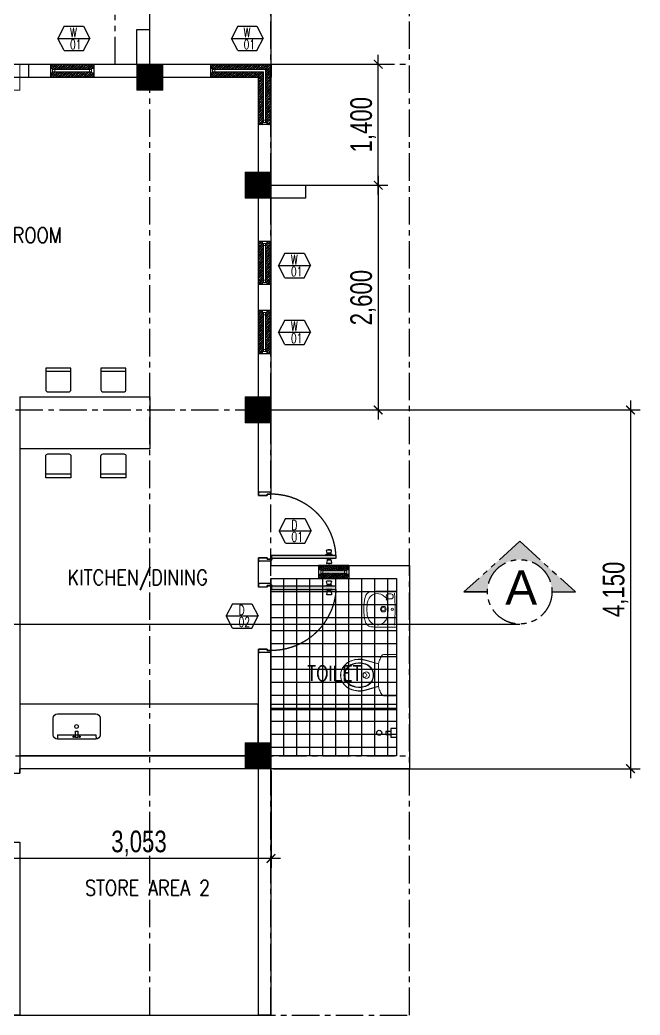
# Model space of a CAD drawing. Header units: millimetres. Extents: x -248340 to 456025, y 261499 to 1049645.
# Drawn here: x -101214 to -94043, y 373813 to 385326 of the extents above; entities that cross this region are included whole.
import ezdxf
from ezdxf.enums import TextEntityAlignment as Align

# ---------------------------------------------------------------- set-up
doc = ezdxf.new("R2010")
doc.units = ezdxf.units.MM
doc.header["$LTSCALE"] = 8
doc.header["$MEASUREMENT"] = 0
doc.header["$PDMODE"] = 3
doc.header["$PDSIZE"] = 0.3125
for name, pattern in [('CENTER', [50.8, 31.75, -6.35, 6.35, -6.35]), ('CONTINOUS', [0]), ('DASHED2', [0.375, 0.25, -0.125]), ('HIDDEN', [9.525, 6.35, -3.175]), ('PHANTOM', [63.5, 31.75, -6.35, 6.35, -6.35, 6.35, -6.35])]:
    doc.linetypes.add(name, pattern=pattern)
doc.layers.get('0').update_dxf_attribs({"linetype": 'CONTINUOUS'})
doc.layers.get('DEFPOINTS').update_dxf_attribs({"color": 8, "linetype": 'CONTINUOUS'})
for name, color, linetype, lineweight in [('01', 1, 'CONTINUOUS', 0), ('A-ANNO-DIMS', 211, 'CONTINUOUS', 9), ('A-GLAZ', 151, 'CONTINUOUS', 18), ('ARTEFACTOS SANITARIOS', 1, 'CONTINUOUS', 0), ('DIM', 2, 'CONTINUOUS', 25)]:
    doc.layers.add(name, color=color, linetype=linetype, lineweight=lineweight)
for name, color, linetype in [('ar_column', 7, 'CONTINUOUS'), ('ar_furniture', 6, 'CONTINOUS'), ('ar_grid', 10, 'CENTER'), ('ar_wall', 7, 'CONTINOUS'), ('ar_xsection', 5, 'CONTINOUS'), ('TEXT', 2, 'CONTINUOUS')]:
    doc.layers.add(name, color=color, linetype=linetype)
doc.styles.add('EN-SCL-DIM', font='swisscl.ttf')
doc.styles.add('PDF Arial', font='arial.ttf')
doc.styles.add('ROMANS', font='ROMANS', dxfattribs={"width": 0.8, "bigfont": 'BIGFONT'})
doc.styles.get("Standard").update_dxf_attribs({"font": 'txt.shx', "width": 0.7, "bigfont": 'extfont.shx'})
doc.dimstyles.new('SC50', dxfattribs={"dimscale": 0.5, "dimtxt": 250, "dimasz": 200, "dimexe": 220, "dimexo": 50, "dimgap": 50, "dimtad": 1, "dimdec": 0, "dimrnd": 1, "dimzin": 0, "dimdsep": 46, "dimlunit": 6, "dimtxsty": 'EN-SCL-DIM', "dimblk": 'ARCHTICK', "dimcen": 100, "dimdle": 220, "dimclrd": 1, "dimclre": 1, "dimclrt": 3, "dimadec": 0, "dimazin": 0, "dimtfac": 1, "dimtdec": 0, "dimtofl": 0, "dimtmove": 0, "dimatfit": 3, "dimldrblk": 'OPEN90', "dimfxl": 1, "dimtolj": 1, "dimtzin": 0, "dimarcsym": 1})
pattern_1 = [(45, (-155237.038, 734797.874), (-17.6776695, 17.6776695), []), (45, (-155219.36, 734797.874), (-17.6776695, 17.6776695), [12.5, -6.25])]

# ---------------------------------------------------------------- blocks, each defined once
blk = doc.blocks.new('column')
at = {"layer": 'A-ANNO-DIMS', "ltscale": 1.25}
h = blk.add_hatch(dxfattribs=at)
h.set_pattern_fill('ANSI32', color=5, scale=50)
h.paths.add_polyline_path([(50520, -350284), (50820, -350284), (50820, -349984), (50520, -349984)])
at = {"layer": 'A-ANNO-DIMS', "color": 0, "ltscale": 1.25}
blk.add_lwpolyline([(50520, -350284), (50820, -350284), (50820, -349984), (50520, -349984)], close=True, dxfattribs=at)
blk = doc.blocks.new('Pta 0.7 Der .15 Abierta')
blk.add_hatch(color=9).paths.add_polyline_path([(-0.064, 0.017), (-0.064, 0.712), (-0.029, 0.712), (-0.029, 0.017)])
h = blk.add_hatch(color=256)
h.paths.add_polyline_path([(0, -0.111), (0, -0.122), (-0.036, -0.122), (-0.036, -0.029), (-0.021, -0.029), (-0.021, 0.011), (0, 0.011), (0, 0), (0.001, 0), (0.001, 0.012), (-0.022, 0.012), (-0.022, -0.028), (-0.037, -0.028), (-0.037, -0.123), (0.001, -0.123), (0.001, -0.111)])
h.paths.add_polyline_path([(-0.744, -0.111), (-0.744, -0.122), (-0.708, -0.122), (-0.708, -0.029), (-0.723, -0.029), (-0.723, 0.011), (-0.744, 0.011), (-0.744, 0), (-0.745, 0), (-0.745, 0.012), (-0.722, 0.012), (-0.722, -0.028), (-0.707, -0.028), (-0.707, -0.123), (-0.745, -0.123), (-0.745, -0.111)])
for p, q in [((-0.122, 0.649), (-0.122, 0.628)), ((-0.12, 0.649), (-0.122, 0.649)), ((-0.12, 0.662), (-0.12, 0.615)), ((-0.087, 0.661), (-0.116, 0.665)), ((-0.085, 0.658), (-0.085, 0.619)), ((-0.074, 0.647), (-0.085, 0.647)), ((-0.074, 0.629), (-0.074, 0.648)), ((-0.064, 0.672), (-0.07, 0.672)), ((-0.07, 0.672), (-0.07, 0.604)), ((-0.064, 0.672), (-0.064, 0.604)), ((-0.029, 0.672), (-0.024, 0.672)), ((-0.029, 0.672), (-0.029, 0.604)), ((-0.024, 0.672), (-0.024, 0.604)), ((-0.019, 0.629), (-0.019, 0.648)), ((-0.019, 0.647), (-0.009, 0.647)), ((-0.009, 0.658), (-0.009, 0.619)), ((-0.006, 0.661), (0.023, 0.665)), ((0.026, 0.662), (0.026, 0.615)), ((0.026, 0.649), (0.028, 0.649)), ((0.028, 0.649), (0.028, 0.628)), ((-0.12, 0.628), (-0.122, 0.628)), ((-0.087, 0.616), (-0.116, 0.612)), ((-0.074, 0.63), (-0.085, 0.63)), ((-0.064, 0.604), (-0.07, 0.604)), ((-0.029, 0.604), (-0.024, 0.604)), ((-0.019, 0.63), (-0.009, 0.63)), ((-0.006, 0.616), (0.023, 0.612)), ((0.026, 0.628), (0.028, 0.628))]:
    blk.add_line(p, q)
for points in [[(-0.064, 0.017), (-0.064, 0.712), (-0.029, 0.712), (-0.029, 0.017)], [(-0.744, -0.111), (-0.744, -0.122), (-0.708, -0.122), (-0.708, -0.029), (-0.723, -0.029), (-0.723, 0.011), (-0.744, 0.011), (-0.744, 0), (-0.745, 0), (-0.745, 0.012), (-0.722, 0.012), (-0.722, -0.028), (-0.707, -0.028), (-0.707, -0.123), (-0.745, -0.123), (-0.745, -0.111)], [(0, -0.111), (0, -0.122), (-0.036, -0.122), (-0.036, -0.029), (-0.021, -0.029), (-0.021, 0.011), (0, 0.011), (0, 0), (0.001, 0), (0.001, 0.012), (-0.022, 0.012), (-0.022, -0.028), (-0.037, -0.028), (-0.037, -0.123), (0.001, -0.123), (0.001, -0.111)]]:
    blk.add_lwpolyline(points, close=True)
for points in [[(-0.025, 0.016, 0.414214), (-0.026, 0.017), (-0.056, 0.017), (-0.056, 0.016), (-0.026, 0.016, 12.92773), (-0.026, 0.018), (-0.025, 0.017, -13.063763), (-0.025, 0.016)], [(-0.023, 0.014, -0.414214), (-0.022, 0.013), (-0.022, -0.017), (-0.023, -0.017), (-0.023, 0.013, -12.92773), (-0.022, 0.013), (-0.022, 0.014, 13.063763), (-0.023, 0.014)]]:
    blk.add_lwpolyline(points, format="xyb", close=True)
at = {"color": 8, "linetype": 'HIDDEN'}
blk.add_arc((-0.022, 0.014), 0.7, 93.4999, 180.1273, dxfattribs=at)
for centre, radius, start, end in [((-0.117, 0.662), 0.003, 82.0235, 180), ((-0.088, 0.658), 0.003, 0, 82.0235), ((-0.074, 0.652), 0.00392, 264.8527, 9.8194), ((-0.02, 0.652), 0.00392, 170.1806, 275.1473), ((-0.006, 0.658), 0.003, 97.9765, 180), ((0.023, 0.662), 0.003, 0, 97.9765), ((-0.117, 0.615), 0.003, 180, 277.9765), ((-0.088, 0.619), 0.003, 277.9765, 0), ((-0.074, 0.625), 0.00392, 350.1806, 95.1473), ((-0.02, 0.625), 0.00392, 84.8527, 189.8194), ((-0.006, 0.619), 0.003, 180, 262.0235), ((0.023, 0.615), 0.003, 262.0235, 0)]:
    blk.add_arc(centre, radius, start, end)
blk = doc.blocks.new('wind')
at = {"layer": 'A-GLAZ'}
for p, q in [((54025, -350529), (54025, -350629)), ((54525, -350629), (54525, -350529)), ((54525, -350529), (54525, -350629)), ((54050, -350554), (54025, -350554)), ((54050, -350604), (54025, -350604)), ((54050, -350554), (54050, -350604)), ((54050, -350561), (54052, -350561)), ((54050, -350567), (54500, -350567)), ((54050, -350592), (54500, -350592)), ((54050, -350597), (54052, -350597)), ((54052, -350561), (54052, -350564)), ((54052, -350564), (54055, -350564)), ((54052, -350597), (54052, -350594)), ((54052, -350594), (54055, -350594)), ((54055, -350564), (54055, -350567)), ((54055, -350594), (54055, -350592)), ((54497, -350564), (54494, -350564)), ((54494, -350564), (54494, -350567)), ((54494, -350594), (54494, -350592)), ((54497, -350594), (54494, -350594)), ((54500, -350561), (54497, -350561)), ((54497, -350561), (54497, -350564)), ((54497, -350597), (54497, -350594)), ((54500, -350597), (54497, -350597)), ((54500, -350554), (54500, -350604)), ((54500, -350554), (54525, -350554)), ((54500, -350604), (54525, -350604))]:
    blk.add_line(p, q, dxfattribs=at)
at = {"layer": 'A-GLAZ', "linetype": 'DASHED2'}
for p, q in [((54075, -350567), (54075, -350592)), ((54475, -350567), (54475, -350592))]:
    blk.add_line(p, q, dxfattribs=at)
blk = doc.blocks.new('win2')
at = {"layer": 'A-GLAZ'}
for p, q in [((56227, -350009), (56227, -350109)), ((56252, -350034), (56227, -350034)), ((56252, -350084), (56227, -350084)), ((56252, -350034), (56252, -350084)), ((56252, -350041), (56254, -350041)), ((56252, -350047), (56864, -350047)), ((56252, -350072), (56839, -350072)), ((56252, -350077), (56254, -350077)), ((56254, -350041), (56254, -350044)), ((56254, -350044), (56257, -350044)), ((56254, -350077), (56254, -350074)), ((56254, -350074), (56257, -350074)), ((56257, -350044), (56257, -350047)), ((56257, -350074), (56257, -350072)), ((56839, -350659), (56839, -350072)), ((56864, -350659), (56864, -350047)), ((56877, -350659), (56827, -350659)), ((56827, -350659), (56827, -350684)), ((56834, -350659), (56834, -350657)), ((56834, -350657), (56837, -350657)), ((56837, -350657), (56837, -350654)), ((56837, -350654), (56839, -350654)), ((56867, -350654), (56864, -350654)), ((56867, -350657), (56867, -350654)), ((56870, -350657), (56867, -350657)), ((56870, -350659), (56870, -350657)), ((56877, -350659), (56877, -350684)), ((56902, -350684), (56802, -350684))]:
    blk.add_line(p, q, dxfattribs=at)
at = {"layer": 'A-GLAZ', "linetype": 'DASHED2'}
for p, q in [((56277, -350047), (56277, -350072)), ((56864, -350634), (56839, -350634))]:
    blk.add_line(p, q, dxfattribs=at)
at = {"layer": 'ar_wall', "ltscale": 1.25}
for p, q in [((56227, -349984), (56227, -350134)), ((56927, -349984), (56927, -350134)), ((56927, -350684), (56777, -350684))]:
    blk.add_line(p, q, dxfattribs=at)
blk = doc.blocks.new('231231')
at = {"layer": 'ar_wall', "ltscale": 1.25, "true_color": 0x939598}
h = blk.add_hatch(dxfattribs=at)
h.set_pattern_fill('ANSI33', color=252, scale=75)
h.paths.add_polyline_path([(57096, -385360), (57093, -385360), (57093, -385357), (57090, -385357), (57090, -385355), (57083, -385355), (57083, -385330), (57058, -385330), (57033, -385330), (57033, -385680), (57083, -385680), (57083, -385655), (57090, -385655), (57090, -385652), (57093, -385652), (57093, -385649), (57096, -385649)])
h.paths.add_polyline_path([(57183, -385330), (57133, -385330), (57133, -385355), (57126, -385355), (57126, -385357), (57123, -385357), (57123, -385360), (57121, -385360), (57121, -385649), (57123, -385649), (57123, -385652), (57126, -385652), (57126, -385655), (57133, -385655), (57133, -385680), (57183, -385680)])
at = {"layer": 'A-GLAZ'}
for p, q in [((57058, -385330), (57158, -385330)), ((57158, -385330), (57058, -385330)), ((57083, -385355), (57083, -385330)), ((57133, -385355), (57083, -385355)), ((57090, -385355), (57090, -385357)), ((57090, -385357), (57093, -385357)), ((57093, -385357), (57093, -385360)), ((57093, -385360), (57096, -385360)), ((57096, -385655), (57096, -385355)), ((57121, -385655), (57121, -385355)), ((57123, -385360), (57121, -385360)), ((57126, -385357), (57123, -385357)), ((57123, -385357), (57123, -385360)), ((57126, -385355), (57126, -385357)), ((57133, -385355), (57133, -385330)), ((57133, -385655), (57083, -385655)), ((57083, -385655), (57083, -385680)), ((57090, -385655), (57090, -385652)), ((57090, -385652), (57093, -385652)), ((57093, -385652), (57093, -385649)), ((57093, -385649), (57096, -385649)), ((57123, -385649), (57121, -385649)), ((57123, -385652), (57123, -385649)), ((57126, -385652), (57123, -385652)), ((57126, -385655), (57126, -385652)), ((57133, -385655), (57133, -385680)), ((57158, -385680), (57058, -385680))]:
    blk.add_line(p, q, dxfattribs=at)
at = {"layer": 'A-GLAZ', "linetype": 'DASHED2'}
for p, q in [((57121, -385380), (57096, -385380)), ((57121, -385630), (57096, -385630))]:
    blk.add_line(p, q, dxfattribs=at)
at = {"layer": 'ar_wall', "ltscale": 1.25}
for p, q in [((57183, -385330), (57033, -385330)), ((57033, -385680), (57033, -385330)), ((57183, -385680), (57183, -385330)), ((57183, -385680), (57033, -385680))]:
    blk.add_line(p, q, dxfattribs=at)
blk = doc.blocks.new('Renaissance 6L Planta')
at = {"linetype": 'Continuous', "ltscale": 20}
for p, q in [((0.012, 0.238), (0.149, 0.238)), ((0, 0), (0, 0.226)), ((0.206, 0.13), (0.349, 0.172)), ((0.206, 0.133), (0.208, 0.09)), ((0, 0), (0, -0.226)), ((0.208, 0.09), (0.208, 0)), ((0.208, -0.09), (0.208, 0)), ((0.206, -0.133), (0.208, -0.09)), ((0.206, -0.13), (0.349, -0.172)), ((0.012, -0.238), (0.149, -0.238))]:
    blk.add_line(p, q, dxfattribs=at)
at = {"color": 252, "linetype": 'Continuous', "ltscale": 20}
for p, q in [((0.352, 0.17), (0.206, 0.129)), ((0.593, 0.018), (0.593, 0)), ((0.593, -0.018), (0.593, 0)), ((0.352, -0.17), (0.206, -0.129))]:
    blk.add_line(p, q, dxfattribs=at)
at = {"linetype": 'Continuous', "ltscale": 20}
for points in [[(0.606, 0, 0.18664), (0.574, 0.082, 0.144474), (0.503, 0.13, 0.154958), (0.376, 0.136, 0.364044), (0.262, 0, 0.364044)], [(0.647, 0, 0.184983), (0.605, 0.109, 0.141745), (0.517, 0.169, 0.152244), (0.367, 0.177, 0.025614), (0.349, 0.172, 0.361346)], [(0.606, 0, -0.18664), (0.574, -0.082, -0.144474), (0.503, -0.13, -0.154958), (0.376, -0.136, -0.364044), (0.262, 0, -0.364044)], [(0.647, 0, -0.184983), (0.605, -0.109, -0.141745), (0.517, -0.169, -0.152244), (0.367, -0.177, -0.025614), (0.349, -0.172, -0.361346)]]:
    blk.add_lwpolyline(points, format="xyb", dxfattribs=at)
at = {"color": 252, "linetype": 'Continuous', "ltscale": 20}
for points in [[(0.58, 0.065, 0.0358), (0.57, 0.078, 0.144945), (0.501, 0.125, 0.155404), (0.377, 0.131, 0.364511), (0.267, 0, 0.364511)], [(0.644, 0, 0.185075), (0.603, 0.107, 0.141901), (0.516, 0.166, 0.152405), (0.368, 0.174, 0.023391), (0.352, 0.17, 0.3615)], [(0.58, -0.065, -0.0358), (0.57, -0.078, -0.144945), (0.501, -0.125, -0.155404), (0.377, -0.131, -0.364511), (0.267, 0, -0.364511)], [(0.644, 0, -0.185075), (0.603, -0.107, -0.141901), (0.516, -0.166, -0.152405), (0.368, -0.174, -0.023391), (0.352, -0.17, -0.3615)]]:
    blk.add_lwpolyline(points, format="xyb", dxfattribs=at)
at = {"linetype": 'Continuous', "ltscale": 20}
for centre, radius, start, end in [((0.012, 0.226), 0.0122, 90, 180), ((0.149, 0.215), 0.0235, 26, 90), ((-0.197, 0.014), 0.423, 22.1181, 29.8819), ((0.106, 0.128), 0.0999, 2.6952, 26.6952), ((0.012, -0.226), 0.0122, 180, 270), ((0.149, -0.215), 0.0235, 270, 334), ((-0.197, -0.014), 0.423, 330.1181, 337.8819), ((0.106, -0.128), 0.0999, 333.3048, 357.3048)]:
    blk.add_arc(centre, radius, start, end, dxfattribs=at)
at = {"color": 252, "linetype": 'Continuous', "ltscale": 20}
for centre, radius, start, end in [((0.348, 0), 0.0376, 0, 180), ((0.348, 0), 0.0376, 180, 0), ((0.355, -0.001), 0.0136, 158.8095, 176.346), ((0.355, 0.001), 0.0136, 183.654, 201.1905), ((0.387, -0.021), 0.0514, 114.9844, 150.8262), ((0.371, 0.018), 0.00938, 38.1923, 120.8156), ((0.5, 0.018), 0.0931, 0, 30.3676), ((0.387, 0.021), 0.0514, 209.1738, 245.0156), ((0.371, -0.018), 0.00938, 239.1844, 321.8077), ((0.5, -0.018), 0.0931, 329.6324, 0)]:
    blk.add_arc(centre, radius, start, end, dxfattribs=at)
blk = doc.blocks.new('12312312')
at = {"layer": '01', "color": 0, "linetype": 'Continuous', "ltscale": 20}
for p, q in [((15608, -359295), (15608, -359530)), ((15816, -359292), (15611, -359292)), ((15816, -359292), (16021, -359292)), ((16024, -359295), (16024, -359530)), ((15639, -359381), (15639, -359356)), ((15682, -359410), (15682, -359417)), ((15694, -359395), (15694, -359406)), ((15697, -359356), (15697, -359381))]:
    blk.add_line(p, q, dxfattribs=at)
for centre, radius in [((15816, -359442), 32), ((15816, -359340), 13), ((15816, -359442), 20.6)]:
    blk.add_circle(centre, radius, dxfattribs=at)
for centre, radius, start, end in [((15611, -359295), 3.2, 90, 180), ((16021, -359295), 3.2, 0, 90), ((15816, -361838), 2531, 85.7786, 94.2214), ((15668, -359356), 28.8, 0, 180), ((15668, -359381), 28.8, 180, 292.4795), ((15680, -359410), 2.29, 0, 112.4795), ((15668, -359381), 28.8, 333.7741, 0), ((15696, -359395), 2.29, 153.7741, 180), ((15696, -359395), 2.29, 153.7741, 180), ((15696, -359406), 2.29, 180, 299.4757), ((15757, -359514), 121, 97.1372, 119.4757), ((15816, -359945), 557, 90, 97.6638), ((15816, -359945), 557, 82.3362, 90), ((15874, -359518), 125, 58.4635, 82.6407), ((15873, -359515), 124, 29.3466, 57.3209), ((15740, -359511), 105, 147.6145, 192.8393), ((15757, -359514), 121, 128.4745, 150.7962), ((15680, -359417), 2.29, 308.4745, 0), ((15892, -359511), 105, 347.1607, 32.3855), ((13688, -359714), 1929, 3.7962, 5.4576), ((15691, -359574), 78.7, 188.4129, 259.6304), ((15762, -359500), 130, 195.3911, 259.0948), ((15802, -359140), 492, 262.4611, 271.4677), ((15830, -359140), 492, 268.5323, 277.5389), ((15870, -359500), 130, 280.9052, 344.6089), ((15941, -359574), 78.7, 280.3696, 351.5871), ((17944, -359714), 1929, 174.5424, 176.2038), ((15802, -359140), 528, 256.1772, 271.4677), ((15830, -359140), 528, 268.5323, 283.8228)]:
    blk.add_arc(centre, radius, start, end, dxfattribs=at)
blk = doc.blocks.new('_ArchTick')
at = {"color": 0, "linetype": 'ByBlock', "const_width": 0.15}
blk.add_lwpolyline([(-0.5, -0.5), (0.5, 0.5)], dxfattribs=at)
blk = doc.blocks.new('*D972')
at = {"layer": 'DEFPOINTS', "color": 0, "ltscale": 1.25, "transparency": 16777216}
for p in [(-99710, 386385), (-101364, 384813), (-99710, 384813)]:
    blk.add_point(p, dxfattribs=at)
at = {"layer": 'DIM', "color": 1, "lineweight": -2, "ltscale": 1.25, "transparency": 16777216}
for p, q in [((-101364, 384838), (-101364, 386495)), ((-99710, 384838), (-99710, 386495)), ((-101474, 386385), (-99600, 386385))]:
    blk.add_line(p, q, dxfattribs=at)
at = {"layer": 'DIM', "color": 1, "lineweight": -2, "ltscale": 1.25, "transparency": 16777216, "xscale": 100, "yscale": 100, "zscale": 100, "rotation": 180}
blk.add_blockref('_ArchTick', (-101364, 386385), dxfattribs=at)
at = {"layer": 'DIM', "color": 1, "lineweight": -2, "ltscale": 1.25, "transparency": 16777216, "xscale": 100, "yscale": 100, "zscale": 100}
blk.add_blockref('_ArchTick', (-99710, 386385), dxfattribs=at)
at = {"layer": 'DIM', "color": 3, "ltscale": 1.25, "transparency": 16777216, "insert": (-100537, 386559), "char_height": 125, "attachment_point": 5, "style": 'EN-SCL-DIM'}
blk.add_mtext('\\A1;{\\H2x;1,653}', dxfattribs=at)
blk = doc.blocks.new('_Open90')
at = {"color": 0, "linetype": 'ByBlock', "lineweight": -2}
for p, q in [((0, 0), (-1, 0)), ((-0.5, 0.5), (0, 0)), ((0, 0), (-0.5, -0.5))]:
    blk.add_line(p, q, dxfattribs=at)
blk = doc.blocks.new('*D974')
at = {"layer": 'DEFPOINTS', "color": 0, "ltscale": 1.25, "transparency": 16777216}
for p in [(-99560, 384813), (-97071, 384813), (-98310, 383413)]:
    blk.add_point(p, dxfattribs=at)
at = {"layer": 'DIM', "color": 1, "lineweight": -2, "ltscale": 1.25, "transparency": 16777216}
for p, q in [((-97071, 383303), (-97071, 384923)), ((-99535, 384813), (-96961, 384813)), ((-98285, 383413), (-96961, 383413))]:
    blk.add_line(p, q, dxfattribs=at)
at = {"layer": 'DIM', "color": 1, "lineweight": -2, "ltscale": 1.25, "transparency": 16777216, "xscale": 100, "yscale": 100, "zscale": 100}
for p, rotation in [((-97071, 384813), 90), ((-97071, 383413), 270)]:
    blk.add_blockref('_ArchTick', p, dxfattribs=dict(at, rotation=rotation))
at = {"layer": 'DIM', "color": 3, "ltscale": 1.25, "transparency": 16777216, "insert": (-97245, 384113), "char_height": 125, "attachment_point": 5, "rotation": 90, "style": 'EN-SCL-DIM'}
blk.add_mtext('\\A1;{\\H2x;1,400}', dxfattribs=at)
blk = doc.blocks.new('*D975')
at = {"layer": 'DEFPOINTS', "color": 0, "ltscale": 1.25, "transparency": 16777216}
for p in [(-98310, 383413), (-98310, 380813), (-97071, 380813)]:
    blk.add_point(p, dxfattribs=at)
at = {"layer": 'DIM', "color": 1, "lineweight": -2, "ltscale": 1.25, "transparency": 16777216}
for p, q in [((-97071, 383523), (-97071, 380703)), ((-98285, 383413), (-96961, 383413)), ((-98285, 380813), (-96961, 380813))]:
    blk.add_line(p, q, dxfattribs=at)
at = {"layer": 'DIM', "color": 1, "lineweight": -2, "ltscale": 1.25, "transparency": 16777216, "xscale": 100, "yscale": 100, "zscale": 100}
for p, rotation in [((-97071, 383413), 90), ((-97071, 380813), 270)]:
    blk.add_blockref('_ArchTick', p, dxfattribs=dict(at, rotation=rotation))
at = {"layer": 'DIM', "color": 3, "ltscale": 1.25, "transparency": 16777216, "insert": (-97245, 382113), "char_height": 125, "attachment_point": 5, "rotation": 90, "style": 'EN-SCL-DIM'}
blk.add_mtext('\\A1;{\\H2x;2,600}', dxfattribs=at)
blk = doc.blocks.new('*D976')
at = {"layer": 'DEFPOINTS', "color": 0, "ltscale": 1.25, "transparency": 16777216}
for p in [(-101364, 376663), (-98310, 376663), (-101364, 375625)]:
    blk.add_point(p, dxfattribs=at)
at = {"layer": 'DIM', "color": 1, "lineweight": -2, "ltscale": 1.25, "transparency": 16777216}
for p, q in [((-101364, 376638), (-101364, 375515)), ((-98310, 376638), (-98310, 375515)), ((-98200, 375625), (-101474, 375625))]:
    blk.add_line(p, q, dxfattribs=at)
at = {"layer": 'DIM', "color": 1, "lineweight": -2, "ltscale": 1.25, "transparency": 16777216, "xscale": 100, "yscale": 100, "zscale": 100, "rotation": 180}
blk.add_blockref('_ArchTick', (-101364, 375625), dxfattribs=at)
at = {"layer": 'DIM', "color": 1, "lineweight": -2, "ltscale": 1.25, "transparency": 16777216, "xscale": 100, "yscale": 100, "zscale": 100}
blk.add_blockref('_ArchTick', (-98310, 375625), dxfattribs=at)
at = {"layer": 'DIM', "color": 3, "ltscale": 1.25, "transparency": 16777216, "insert": (-99837, 375799), "char_height": 125, "attachment_point": 5, "style": 'EN-SCL-DIM'}
blk.add_mtext('\\A1;{\\H2x;3,053}', dxfattribs=at)
blk = doc.blocks.new('*D981')
at = {"layer": 'DEFPOINTS', "color": 0, "ltscale": 1.25, "transparency": 16777216}
for p in [(-98310, 386385), (-99710, 384813), (-98310, 383563)]:
    blk.add_point(p, dxfattribs=at)
at = {"layer": 'DIM', "color": 1, "lineweight": -2, "ltscale": 1.25, "transparency": 16777216}
for p, q in [((-99710, 384838), (-99710, 386495)), ((-98310, 383588), (-98310, 386495)), ((-99820, 386385), (-98200, 386385))]:
    blk.add_line(p, q, dxfattribs=at)
at = {"layer": 'DIM', "color": 1, "lineweight": -2, "ltscale": 1.25, "transparency": 16777216, "xscale": 100, "yscale": 100, "zscale": 100, "rotation": 180}
blk.add_blockref('_ArchTick', (-99710, 386385), dxfattribs=at)
at = {"layer": 'DIM', "color": 1, "lineweight": -2, "ltscale": 1.25, "transparency": 16777216, "xscale": 100, "yscale": 100, "zscale": 100}
blk.add_blockref('_ArchTick', (-98310, 386385), dxfattribs=at)
at = {"layer": 'DIM', "color": 3, "ltscale": 1.25, "transparency": 16777216, "insert": (-99010, 386559), "char_height": 125, "attachment_point": 5, "style": 'EN-SCL-DIM'}
blk.add_mtext('\\A1;{\\H2x;1,400}', dxfattribs=at)
blk = doc.blocks.new('*D1006')
at = {"layer": 'DEFPOINTS', "color": 0, "ltscale": 1.25, "transparency": 16777216}
for p in [(-98310, 380813), (-98310, 376663), (-94153, 376663)]:
    blk.add_point(p, dxfattribs=at)
at = {"layer": 'DIM', "color": 1, "lineweight": -2, "ltscale": 1.25, "transparency": 16777216}
for p, q in [((-94153, 380923), (-94153, 376553)), ((-98285, 380813), (-94043, 380813)), ((-98285, 376663), (-94043, 376663))]:
    blk.add_line(p, q, dxfattribs=at)
at = {"layer": 'DIM', "color": 1, "lineweight": -2, "ltscale": 1.25, "transparency": 16777216, "xscale": 100, "yscale": 100, "zscale": 100}
for p, rotation in [((-94153, 380813), 90), ((-94153, 376663), 270)]:
    blk.add_blockref('_ArchTick', p, dxfattribs=dict(at, rotation=rotation))
at = {"layer": 'DIM', "color": 3, "ltscale": 1.25, "transparency": 16777216, "insert": (-94326, 378738), "char_height": 125, "attachment_point": 5, "rotation": 90, "style": 'EN-SCL-DIM'}
blk.add_mtext('\\A1;{\\H2x;4,150}', dxfattribs=at)

msp = doc.modelspace()

# ---------------------------------------------------------------- hatches: boundary and pattern name
at = {"linetype": 'PHANTOM', "ltscale": 1.25}
h = msp.add_hatch(color=4, dxfattribs=at)
h.dxf.hatch_style = 1
h.paths.add_polyline_path([(-94789.211, 378709.559), (-95434.5, 379294.004), (-96079.789, 378709.559), (-95807.042, 378709.559, -0.414213562), (-95434.5, 379082.101, -0.414213562), (-95061.958, 378709.559)])
at = {"layer": 'A-GLAZ', "true_color": 0x939598}
h = msp.add_hatch(dxfattribs=at)
h.set_pattern_fill('ANSI33', color=252, scale=100)
h.set_pattern_definition(pattern_1)
h.paths.add_polyline_path([(-100360.498, 384788.428), (-100360.498, 384813.428), (-100860.498, 384813.428), (-100860.498, 384763.428), (-100835.498, 384763.428), (-100835.498, 384756.442), (-100833.034, 384756.442), (-100833.034, 384753.397), (-100829.957, 384753.397), (-100829.957, 384750.928), (-100391.039, 384750.928), (-100391.039, 384753.397), (-100387.961, 384753.397), (-100387.961, 384756.442), (-100385.498, 384756.442), (-100385.498, 384763.428), (-100360.498, 384763.428)])
h.paths.add_polyline_path([(-100360.498, 384713.428), (-100385.498, 384713.428), (-100385.498, 384720.414), (-100387.961, 384720.414), (-100387.961, 384723.458), (-100391.039, 384723.458), (-100391.039, 384725.928), (-100829.957, 384725.928), (-100829.957, 384723.458), (-100833.034, 384723.458), (-100833.034, 384720.414), (-100835.498, 384720.414), (-100835.498, 384713.428), (-100860.498, 384713.428), (-100860.498, 384688.428), (-100860.498, 384663.428), (-100360.498, 384663.428)])
h = msp.add_hatch(dxfattribs=at)
h.set_pattern_fill('ANSI33', color=252, scale=100)
h.set_pattern_definition(pattern_1)
h.paths.add_polyline_path([(-98310.498, 384813.428), (-99010.498, 384813.428), (-99010.498, 384763.428), (-98985.498, 384763.428), (-98985.498, 384756.442), (-98983.034, 384756.442), (-98983.034, 384753.397), (-98979.957, 384753.397), (-98979.957, 384750.928), (-98372.998, 384750.928), (-98372.998, 384143.969), (-98370.528, 384143.969), (-98370.528, 384140.892), (-98367.483, 384140.892), (-98367.483, 384138.428), (-98360.498, 384138.428), (-98360.498, 384113.428), (-98335.498, 384113.428), (-98310.498, 384113.428)])
h = msp.add_hatch(dxfattribs=at)
h.set_pattern_fill('ANSI33', color=252, scale=100)
h.set_pattern_definition(pattern_1)
h.paths.add_polyline_path([(-98397.998, 384725.928), (-98979.957, 384725.928), (-98979.957, 384723.458), (-98983.034, 384723.458), (-98983.034, 384720.414), (-98985.498, 384720.414), (-98985.498, 384713.428), (-99010.498, 384713.428), (-99010.498, 384688.428), (-99010.498, 384663.428), (-98460.498, 384663.428), (-98460.498, 384113.428), (-98410.498, 384113.428), (-98410.498, 384138.428), (-98403.512, 384138.428), (-98403.512, 384140.892), (-98400.467, 384140.892), (-98400.467, 384143.969), (-98397.998, 384143.969)])
h = msp.add_hatch(dxfattribs=at)
h.set_pattern_fill('ANSI33', color=252, scale=100)
h.set_pattern_definition(pattern_1)
h.paths.add_polyline_path([(-98335.498, 382763.5), (-98310.498, 382763.5), (-98310.498, 382263.5), (-98360.498, 382263.5), (-98360.498, 382288.5), (-98367.483, 382288.5), (-98367.483, 382290.964), (-98370.528, 382290.964), (-98370.528, 382294.041), (-98372.998, 382294.041), (-98372.998, 382732.959), (-98370.528, 382732.959), (-98370.528, 382736.036), (-98367.483, 382736.036), (-98367.483, 382738.5), (-98360.498, 382738.5), (-98360.498, 382763.5)])
h.paths.add_polyline_path([(-98410.498, 382763.5), (-98410.498, 382738.5), (-98403.512, 382738.5), (-98403.512, 382736.036), (-98400.467, 382736.036), (-98400.467, 382732.959), (-98397.998, 382732.959), (-98397.998, 382294.041), (-98400.467, 382294.041), (-98400.467, 382290.964), (-98403.512, 382290.964), (-98403.512, 382288.5), (-98410.498, 382288.5), (-98410.498, 382263.5), (-98435.498, 382263.5), (-98460.498, 382263.5), (-98460.498, 382763.5)])
h = msp.add_hatch(dxfattribs=at)
h.set_pattern_fill('ANSI33', color=252, scale=100)
h.set_pattern_definition(pattern_1)
h.paths.add_polyline_path([(-98335.498, 381963.5), (-98310.498, 381963.5), (-98310.498, 381463.5), (-98360.498, 381463.5), (-98360.498, 381488.5), (-98367.483, 381488.5), (-98367.483, 381490.964), (-98370.528, 381490.964), (-98370.528, 381494.041), (-98372.998, 381494.041), (-98372.998, 381932.959), (-98370.528, 381932.959), (-98370.528, 381936.036), (-98367.483, 381936.036), (-98367.483, 381938.5), (-98360.498, 381938.5), (-98360.498, 381963.5)])
h.paths.add_polyline_path([(-98410.498, 381963.5), (-98410.498, 381938.5), (-98403.512, 381938.5), (-98403.512, 381936.036), (-98400.467, 381936.036), (-98400.467, 381932.959), (-98397.998, 381932.959), (-98397.998, 381494.041), (-98400.467, 381494.041), (-98400.467, 381490.964), (-98403.512, 381490.964), (-98403.512, 381488.5), (-98410.498, 381488.5), (-98410.498, 381463.5), (-98435.498, 381463.5), (-98460.498, 381463.5), (-98460.498, 381963.5)])
at = {"layer": 'ar_furniture', "ltscale": 1.25, "true_color": 0x939598}
h = msp.add_hatch(dxfattribs=at)
h.set_pattern_fill('ANSI37', color=252, scale=1200, angle=45)
h.set_pattern_definition([(90, (-98310.5, 378863.28), (-150, 0), []), (180, (-98310.5, 378863.28), (-1e-14, -150), [])])
edge = h.paths.add_edge_path()
edge.add_line((-98310.498, 378863.284), (-96860.498, 378863.284))
edge.add_line((-96860.498, 378863.284), (-96860.498, 376813.428))
edge.add_line((-96860.498, 376813.297), (-98310.484, 376813.428))
edge.add_line((-98310.498, 378030.638), (-98310.498, 376663.572))
edge.add_line((-98310.498, 378863.284), (-98310.498, 378780.236))
edge.add_line((-98310.498, 373813.428), (-98310.498, 393151.621))

# ---------------------------------------------------------------- linework, layer by layer
at = {"color": 4, "linetype": 'PHANTOM', "ltscale": 1.25}
for p, q in [((-95434.5, 379294.004), (-96079.789, 378709.559)), ((-95434.5, 379294.004), (-94789.211, 378709.559)), ((-95807.042, 378709.559), (-96079.789, 378709.559)), ((-96079.789, 378709.559), (-95807.042, 378709.559)), ((-95061.958, 378709.559), (-94789.211, 378709.559))]:
    msp.add_line(p, q, dxfattribs=at)
msp.add_circle((-95434.5, 378709.559), 372.542, dxfattribs=at)
at = {"layer": 'A-ANNO-DIMS', "color": 0, "ltscale": 1.25}
for points in [[(-101513.698, 384513.428), (-101213.698, 384513.428), (-101213.698, 384813.428), (-101513.698, 384813.428)], [(-99860.498, 384513.428), (-99560.498, 384513.428), (-99560.498, 384813.428), (-99860.498, 384813.428)], [(-98610.498, 383263.428), (-98310.498, 383263.428), (-98310.498, 383563.428), (-98610.498, 383563.428)]]:
    msp.add_lwpolyline(points, close=True, dxfattribs=at)
at = {"layer": 'ar_furniture', "ltscale": 1.25}
for p, q in [((-100623.461, 381257.876), (-100914.077, 381257.876)), ((-99987.243, 381257.876), (-100277.858, 381257.876)), ((-101213.698, 380963.428), (-99710.498, 380963.428)), ((-99710.498, 380963.428), (-99710.498, 380363.428)), ((-99710.498, 380363.428), (-101213.698, 380363.428)), ((-100623.461, 380068.98), (-100914.077, 380068.98)), ((-99987.243, 380068.98), (-100277.858, 380068.98)), ((-98310.498, 378780.236), (-98310.498, 378005.973)), ((-101213.698, 377413.551), (-98460.498, 377413.551)), ((-101213.698, 377413.551), (-101213.698, 376813.428)), ((-98460.498, 376813.572), (-98460.498, 377413.551)), ((-96860.498, 377404.628), (-98310.498, 377404.628)), ((-98310.498, 377347.105), (-96860.498, 377347.105)), ((-100778.608, 377054.31), (-100778.549, 377004.31)), ((-100778.608, 377054.31), (-100337.564, 377054.31)), ((-100570.586, 377025.855), (-100570.586, 377097.737)), ((-100570.586, 377097.737), (-100545.586, 377097.737)), ((-100545.586, 377097.737), (-100545.586, 377025.855)), ((-100337.564, 377054.31), (-100332.522, 377004.565)), ((-96923.805, 377093.59), (-96982.839, 377093.59)), ((-96982.839, 377093.59), (-96982.839, 377060.441)), ((-96982.839, 377060.441), (-96923.805, 377060.441)), ((-96860.498, 377128.583), (-96923.805, 377128.583)), ((-96923.805, 377128.583), (-96923.805, 377029.154)), ((-96923.805, 377029.154), (-96860.498, 377029.154)), ((-100545.586, 377025.855), (-100570.586, 377025.855)), ((-101213.698, 376813.428), (-98460.498, 376813.572))]:
    msp.add_line(p, q, dxfattribs=at)
for points in [[(-100889.077, 381022.583), (-100648.461, 381022.583, 0.414213562), (-100623.461, 381047.583), (-100623.461, 381298.317), (-100914.077, 381298.317), (-100914.077, 381047.583, 0.414213562)], [(-100252.858, 381022.583), (-100012.243, 381022.583, 0.414213562), (-99987.243, 381047.583), (-99987.243, 381298.317), (-100277.858, 381298.317), (-100277.858, 381047.583, 0.414213562)], [(-100889.077, 380304.273), (-100648.461, 380304.273, -0.414213562), (-100623.461, 380279.273), (-100623.461, 380028.538), (-100914.077, 380028.538), (-100914.077, 380279.273, -0.414213562)], [(-100252.858, 380304.273), (-100012.243, 380304.273, -0.414213562), (-99987.243, 380279.273), (-99987.243, 380028.538), (-100277.858, 380028.538), (-100277.858, 380279.273, -0.414213562)], [(-100778.608, 377299.251), (-100337.564, 377299.251, -0.414213562), (-100287.564, 377249.251), (-100287.564, 377054.31, -0.414213562), (-100337.564, 377004.31), (-100778.608, 377004.31, -0.414213562), (-100828.608, 377054.31), (-100828.608, 377249.251, -0.414213562)]]:
    msp.add_lwpolyline(points, format="xyb", close=True, dxfattribs=at)
for centre, radius in [((-100558.086, 377151.781), 21.313), ((-100592.728, 377032.997), 7.142), ((-100523.444, 377032.997), 7.142), ((-97058.593, 377078.869), 28.882)]:
    msp.add_circle(centre, radius, dxfattribs=at)
at = {"layer": 'ar_grid', "ltscale": 1.25}
for p, q in [((-99710.498, 373813.428), (-99710.498, 393731.597)), ((-96710.498, 373813.428), (-96710.498, 393731.597)), ((-98310.498, 373813.428), (-98310.498, 393151.621)), ((-109901.528, 384813.428), (-96710.498, 384813.428)), ((-109901.528, 380813.428), (-96710.498, 380813.428)), ((-109901.528, 376813.428), (-96710.498, 376813.428)), ((-110768.248, 373813.428), (-96710.498, 373813.428))]:
    msp.add_line(p, q, dxfattribs=at)
at = {"layer": 'ar_wall', "linetype": 'PHANTOM', "ltscale": 1.25}
msp.add_line((-100110.498, 384813.428), (-100110.498, 391813.428), dxfattribs=at)
at = {"layer": 'ar_wall', "ltscale": 1.25}
for p, q in [((-99860.498, 384813.428), (-99860.498, 385213.428)), ((-99860.498, 385213.428), (-99710.498, 385213.428)), ((-99710.498, 384813.428), (-99710.498, 385213.428)), ((-104866.898, 384813.428), (-98310.498, 384813.428)), ((-101113.698, 384813.428), (-101113.698, 384663.428)), ((-100860.498, 384813.428), (-100860.498, 384663.428)), ((-100360.498, 384813.428), (-100360.498, 384663.428)), ((-98310.498, 384813.428), (-98310.498, 379838.619)), ((-104716.898, 384663.428), (-98460.498, 384663.428)), ((-98460.498, 384663.428), (-98460.498, 379863.284)), ((-98310.498, 383413.428), (-97910.498, 383413.428)), ((-97910.498, 383413.428), (-97910.498, 383263.428)), ((-97910.498, 383263.428), (-98310.498, 383263.428)), ((-98310.498, 382763.5), (-98460.498, 382763.5)), ((-98310.498, 382263.5), (-98460.498, 382263.5)), ((-98310.498, 381963.5), (-98460.498, 381963.5)), ((-98310.498, 381463.5), (-98460.498, 381463.5)), ((-101213.698, 380963.428), (-101213.698, 376663.428)), ((-98310.498, 379863.284), (-98460.498, 379863.284)), ((-98460.498, 379063.284), (-98460.498, 378805.973)), ((-98310.498, 379063.284), (-98460.498, 379063.284)), ((-98310.498, 379089.021), (-98310.498, 379013.284)), ((-98310.498, 379013.284), (-98310.498, 379063.284)), ((-98310.498, 379013.284), (-96710.498, 379013.284)), ((-96710.498, 379013.284), (-96710.498, 376663.284)), ((-98310.498, 378805.973), (-98460.498, 378805.973)), ((-98310.498, 378863.284), (-98310.498, 378780.236)), ((-98310.498, 378863.284), (-96860.498, 378863.284)), ((-96860.498, 378863.284), (-96860.498, 376813.428)), ((-98460.498, 378005.973), (-98460.498, 376963.572)), ((-98310.498, 378005.973), (-98460.498, 378005.973)), ((-98310.498, 378030.638), (-98310.498, 376663.572)), ((-96710.484, 376963.428), (-96710.498, 376963.428)), ((-98610.498, 376813.572), (-101213.698, 376813.428)), ((-99710.498, 376813.572), (-99710.498, 376813.428)), ((-99560.498, 376813.572), (-99560.498, 376813.428)), ((-96860.498, 376813.297), (-98310.484, 376813.428)), ((-96860.498, 376813.441), (-96860.498, 376813.428)), ((-101363.698, 376613.428), (-101213.698, 376613.428)), ((-98610.498, 376663.572), (-101213.698, 376663.572)), ((-101213.698, 376663.428), (-101213.698, 376613.428)), ((-101213.698, 376613.428), (-101213.698, 376663.428)), ((-98310.498, 376663.572), (-99560.498, 376663.572)), ((-98460.498, 376663.572), (-98460.498, 373813.428)), ((-98310.498, 376663.572), (-98310.498, 373813.428)), ((-96710.498, 376663.284), (-98310.498, 376663.428)), ((-101363.698, 375813.428), (-101213.698, 375813.428)), ((-101213.698, 375813.428), (-101213.698, 373813.284)), ((-108066.898, 373813.428), (-98460.498, 373813.428)), ((-101213.698, 373813.284), (-101363.698, 373813.284)), ((-98310.498, 373813.428), (-98460.498, 373813.428))]:
    msp.add_line(p, q, dxfattribs=at)
at = {"layer": 'ar_xsection', "ltscale": 1.25}
msp.add_line((-109530.108, 378337.017), (-95434.5, 378337.017), dxfattribs=at)
at = {"layer": 'DEFPOINTS', "ltscale": 1.25}
for p, q in [((-100702.717, 385253.924), (-100776.055, 385112.226)), ((-100702.717, 385253.924), (-100480.265, 385253.924)), ((-100480.265, 385253.924), (-100406.927, 385112.226)), ((-98695.452, 385253.924), (-98768.79, 385112.226)), ((-98695.452, 385253.924), (-98473, 385253.924)), ((-98473, 385253.924), (-98399.662, 385112.226)), ((-100702.717, 384970.527), (-100776.055, 385112.226)), ((-100776.055, 385112.226), (-100406.927, 385112.226)), ((-100480.265, 384970.527), (-100406.927, 385112.226)), ((-98695.452, 384970.527), (-98768.79, 385112.226)), ((-98768.79, 385112.226), (-98399.662, 385112.226)), ((-98473, 384970.527), (-98399.662, 385112.226)), ((-100702.717, 384970.527), (-100480.265, 384970.527)), ((-98695.452, 384970.527), (-98473, 384970.527)), ((-98148.71, 382627.034), (-98222.048, 382485.335)), ((-98148.71, 382627.034), (-97926.258, 382627.034)), ((-97926.258, 382627.034), (-97852.92, 382485.335)), ((-98148.71, 382343.636), (-98222.048, 382485.335)), ((-98222.048, 382485.335), (-97852.92, 382485.335)), ((-97926.258, 382343.636), (-97852.92, 382485.335)), ((-98148.71, 382343.636), (-97926.258, 382343.636)), ((-98148.71, 381853.627), (-98222.048, 381711.928)), ((-98148.71, 381853.627), (-97926.258, 381853.627)), ((-97926.258, 381853.627), (-97852.92, 381711.928)), ((-98148.71, 381570.23), (-98222.048, 381711.928)), ((-98222.048, 381711.928), (-97852.92, 381711.928)), ((-97926.258, 381570.23), (-97852.92, 381711.928)), ((-98148.71, 381570.23), (-97926.258, 381570.23)), ((-98143.037, 379556.327), (-98216.374, 379414.629)), ((-98143.037, 379556.327), (-97920.584, 379556.327)), ((-97920.584, 379556.327), (-97847.247, 379414.629)), ((-98143.037, 379272.93), (-98216.374, 379414.629)), ((-98216.374, 379414.629), (-97847.247, 379414.629)), ((-97920.584, 379272.93), (-97847.247, 379414.629)), ((-98143.037, 379272.93), (-97920.584, 379272.93)), ((-98754.193, 378572.279), (-98827.531, 378430.58)), ((-98754.193, 378572.279), (-98531.741, 378572.279)), ((-98531.741, 378572.279), (-98458.403, 378430.58)), ((-98754.193, 378288.881), (-98827.531, 378430.58)), ((-98827.531, 378430.58), (-98458.403, 378430.58)), ((-98531.741, 378288.881), (-98458.403, 378430.58)), ((-98754.193, 378288.881), (-98531.741, 378288.881))]:
    msp.add_line(p, q, dxfattribs=at)

# ---------------------------------------------------------------- block references
at = {"yscale": 1072.386058982405, "zscale": 1072.386058982405, "rotation": 270}
for p, xscale in [((-98323.366, 379064.463), 1072.386058982405), ((-98323.366, 378804.794), -1072.386058982405)]:
    msp.add_blockref('Pta 0.7 Der .15 Abierta', p, dxfattribs=dict(at, xscale=xscale))
at = {"layer": 'ar_column', "color": 0}
for p in [(-150380.638, 734797.874), (-149130.638, 733547.874), (-149130.638, 730948.018), (-149130.638, 726948.018)]:
    msp.add_blockref('column', p, dxfattribs=at)
at = {"layer": 'ar_wall'}
for name, p in [('wind', (-154885.002, 735317.609)), ('win2', (-155237.038, 734797.874))]:
    msp.add_blockref(name, p, dxfattribs=at)
at = {"layer": 'ar_wall', "xscale": -1, "rotation": 270.0000000000027}
for p in [(252193.683, 328238.996), (252193.683, 327438.996)]:
    msp.add_blockref('wind', p, dxfattribs=at)
at = {"layer": 'ar_wall'}
for name, p, rotation in [('231231', (-483090.295, 321830.138), 90), ('12312312', (262431.173, 394324.589), 270)]:
    msp.add_blockref(name, p, dxfattribs=dict(at, rotation=rotation))
at = {"layer": 'ARTEFACTOS SANITARIOS', "xscale": -1000, "yscale": 1000, "zscale": 1000}
msp.add_blockref('Renaissance 6L Planta', (-96860.498, 377745.92), dxfattribs=at)

# ---------------------------------------------------------------- texts
at = {"color": 4, "linetype": 'PHANTOM', "ltscale": 1.25, "insert": (-95601.176, 378957.318), "char_height": 394.7681, "width": 8376.34785, "attachment_point": 1, "style": 'PDF Arial'}
msp.add_mtext('\\pxql;A', dxfattribs=at)
at = {"layer": 'DEFPOINTS', "ltscale": 1.25, "attachment_point": 1}
for s, insert, char_height in [('W', (-100634.389, 385235.48), 111.433), ('W', (-98627.125, 385235.48), 111.433), ('01', (-100634.389, 385097.839), 111.4331), ('01', (-98627.125, 385097.839), 111.4331), ('W', (-98080.382, 382608.589), 111.433), ('01', (-98080.382, 382470.949), 111.4331), ('W', (-98080.382, 381835.183), 111.433), ('01', (-98080.382, 381697.542), 111.4331), ('D', (-98074.709, 379537.883), 111.433), ('01', (-98074.709, 379400.242), 111.4331), ('D', (-98685.865, 378553.834), 111.433), ('02', (-98685.865, 378416.194), 111.4331)]:
    msp.add_mtext_dynamic_manual_height_columns(s, width=133.04102, gutter_width=11.143, heights=[0], dxfattribs=dict(at, insert=insert, char_height=char_height))
at = {"layer": 'TEXT', "linetype": 'Continuous', "style": 'ROMANS', "width": 0.85}
for s, height, p in [('LIVING ROOM', 175.72729, (-101363.698, 382835.639)), ('KITCHEN/DINING', 175.72729, (-99851.479, 378863.256)), ('TOILET', 175.7273, (-97577.096, 377766.762)), ('STORE AREA 2', 175.72729, (-99737.336, 375285.716))]:
    msp.add_text(s, height=height, dxfattribs=at).set_placement(p, align=Align.MIDDLE)

# ---------------------------------------------------------------- dimensions: what is measured, and where the dimension line sits
at = {"layer": 'DIM', "color": 0, "ltscale": 1.25}
for base, p1, p2, picture, middle in [((-99710.498, 386384.922), (-101363.698, 384813.284), (-99710.498, 384813.284), '*D972', (-100537.098, 386558.759)), ((-98310.498, 386384.922), (-99710.498, 384813.284), (-98310.498, 383563.284), '*D981', (-99010.498, 386558.595)), ((-101363.698, 375625.092), (-98310.498, 376663.284), (-101363.698, 376663.284), '*D976', (-99837.098, 375798.929))]:
    dim = msp.add_linear_dim(base=base, p1=p1, p2=p2, text='{\\H2x;<>}', dimstyle='SC50', dxfattribs=at)
    dim.commit()
    dim.dimension.update_dxf_attribs({"geometry": picture, "text_midpoint": middle})
for base, p2, picture, middle in [((-97071.5, 384813.284), (-99560.498, 384813.284), '*D974', (-97245.173, 384113.284)), ((-97071.5, 380813.284), (-98310.498, 380813.284), '*D975', (-97245.173, 382113.284))]:
    dim = msp.add_linear_dim(base=base, p1=(-98310.498, 383413.284), p2=p2, angle=90, text='{\\H2x;<>}', dimstyle='SC50', dxfattribs=at)
    dim.commit()
    dim.dimension.update_dxf_attribs({"geometry": picture, "text_midpoint": middle})
dim = msp.add_linear_dim(base=(-94152.654, 376663.284), p1=(-98310.498, 380813.284), p2=(-98310.498, 376663.284), angle=90, text='{\\H2x;<>}', dimstyle='SC50', dxfattribs=at)
dim.commit()
dim.dimension.update_dxf_attribs({"geometry": '*D1006', "text_midpoint": (-94152.654, 378738.284), "dimtype": 160})

doc.saveas('drawing.dxf')
